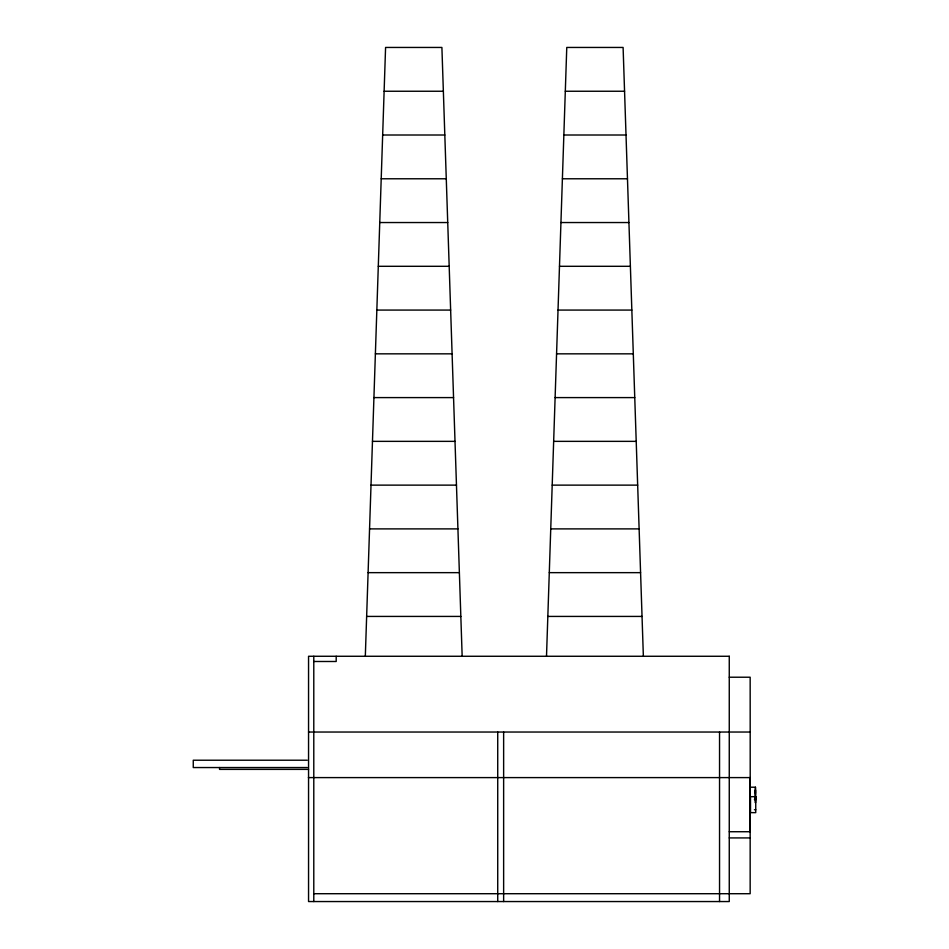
<?xml version="1.0" encoding="UTF-8"?>
<svg xmlns="http://www.w3.org/2000/svg" width="949" height="949" viewBox="0 0 949 949"><rect width="100%" height="100%" fill="white"/><g stroke="black" fill="none" stroke-linecap="round" stroke-linejoin="round"><path stroke-width="1.42" d="M750.244 798.963L750.22 787.207L755.44 787.207L755.463 795.392M755.463 796.733L755.44 800.232L755.428 796.057M755.428 793.352L755.44 789.853L755.463 792.735M750.196 789.509L750.22 787.207M750.256 809.106L750.268 809.865L750.268 799.675M755.44 787.207L755.44 802.878L755.463 793.02M365.318 656.269L385.579 47.45L441.902 47.45L462.163 656.269M546.505 656.269L566.767 47.45L623.102 47.45L643.363 656.269M384.12 91.246L443.361 91.246M565.319 91.246L624.561 91.246M382.661 135.007L444.82 135.007M563.86 135.007L626.02 135.007M381.201 178.78L446.279 178.78M562.401 178.78L627.467 178.78M379.754 222.541L447.738 222.541M560.942 222.541L628.926 222.541M378.295 266.301L449.185 266.301M559.483 266.301L630.385 266.301M376.836 310.074L450.645 310.074M558.036 310.074L631.844 310.074M375.377 353.835L452.104 353.835M556.577 353.835L633.291 353.835M373.93 397.595L453.563 397.595M555.118 397.595L634.751 397.595M372.471 441.356L455.01 441.356M553.658 441.356L636.21 441.356M371.012 485.129L456.469 485.129M552.211 485.129L637.669 485.129M369.552 528.89L457.928 528.89M550.752 528.89L639.128 528.89M368.093 572.65L459.387 572.65M549.293 572.65L640.575 572.65M366.646 616.423L460.846 616.423M547.834 616.423L642.034 616.423M313.787 661.489L336.195 661.489L336.195 656.269M729.259 677.218L750.161 677.218L750.22 799.734M308.555 732.035L750.161 732.035M307.227 760.22L193.264 760.22L193.264 767.551L307.227 767.551M308.555 769.378L219.551 769.378L219.551 767.539M754.419 799.461L755.736 799.461M754.419 809.734L755.736 809.758M729.259 831.727L750.161 831.727L750.161 777.599L308.401 777.599M729.259 837.92L750.161 837.92M313.787 893.709L750.161 893.709L750.161 808.584M719.544 732.035L719.544 901.55M503.634 732.035L503.634 901.55M497.727 732.035L497.727 901.55M313.787 656.269L313.787 901.55M729.259 656.269L308.555 656.269L308.555 901.55L729.259 901.55L729.259 656.269M755.736 796.686L750.505 796.686L750.505 812.641L755.736 812.641L755.736 796.686"/></g></svg>
